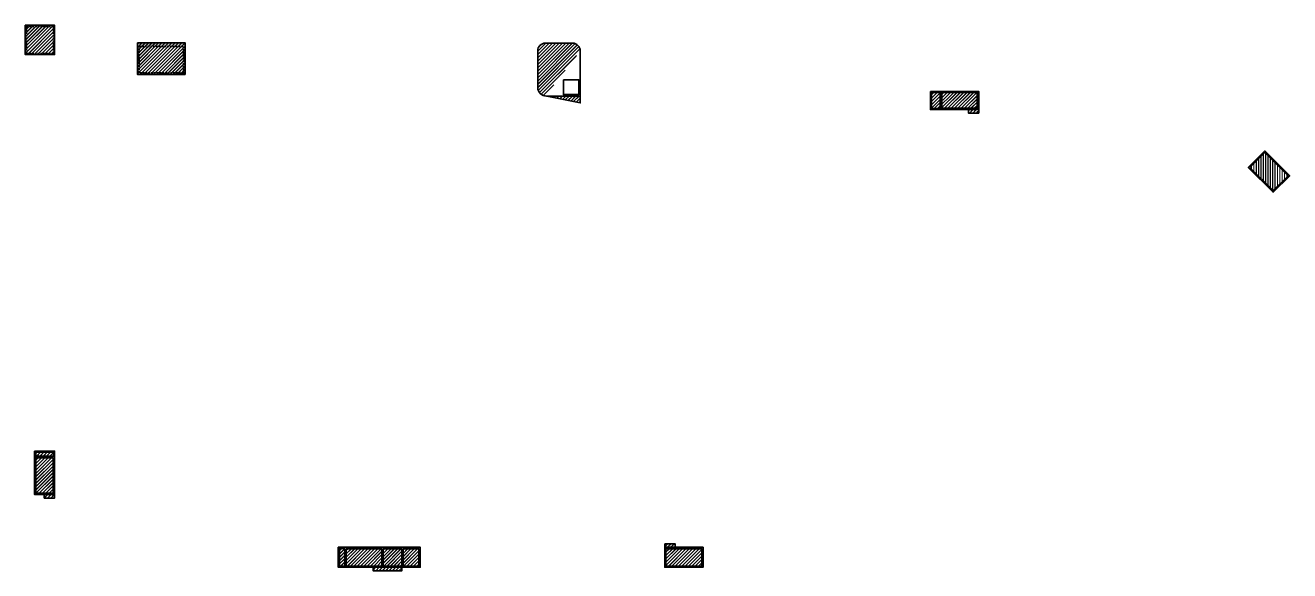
# Model space of a CAD drawing. Header units: millimetres. Extents: x -1400 to 214513, y -400 to 92800.
import ezdxf

# ---------------------------------------------------------------- set-up
doc = ezdxf.new("R2010")
doc.units = ezdxf.units.MM
doc.linetypes.add('HIDDEN2', pattern=[4.762499999999999, 3.175, -1.5875])
doc.layers.add('NDC_S_HATCH COLUMN AND WALL', color=251, linetype='Continuous', lineweight=13)
doc.layers.add('NDC_S_WALL', color=6, linetype='Continuous', lineweight=35)
pattern_1 = [(45, (0, 0), (-282.842712474619, 282.842712474619), []), (45, (20, 0), (-282.842712474619, 282.842712474619), [])]

msp = doc.modelspace()

# ---------------------------------------------------------------- hatches: boundary and pattern name
at = {"layer": 'NDC_S_HATCH COLUMN AND WALL'}
h = msp.add_hatch(color=256, dxfattribs=at)
h.dxf.hatch_style = 1
h.paths.add_polyline_path([(3600.006932122196, 92800.02145834232), (2.442902768962085e-09, 92800.02145834232), (2.442902768962085e-09, 92600.02145834232), (3400.006932122196, 92600.02145834232), (3400.006932122196, 89900), (3600.006932122196, 89900)])
h.paths.add_polyline_path([(2.442902768962085e-09, 92800.02145834232), (-1399.993067877804, 92800.02145834232), (-1399.993067877804, 89900), (-1199.993067877804, 89900), (-1199.993067877803, 92600.02145834232), (2.442902768962085e-09, 92600.02145834232)])
h.paths.add_polyline_path([(3600.006932122196, 89900), (3400.006932122196, 89900), (3400.006932122196, 88000.02716358853), (2.442902768962085e-09, 88000.02716358853), (2.442902768962085e-09, 87800.02716358853), (3600.006932122196, 87800.02716358853)])
h.paths.add_polyline_path([(-1199.993067877803, 89900), (-1399.993067877804, 89900), (-1399.993067877804, 87800.02716358853), (2.442902768962085e-09, 87800.02716358853), (2.442902768962085e-09, 88000.02716358853), (-1199.993067877804, 88000.02716358853)])
h = msp.add_hatch(dxfattribs=at)
h.set_pattern_fill('JIS_LC_20A', color=256, scale=20)
h.set_pattern_definition(pattern_1)
h.paths.add_polyline_path([(-1399.993067877804, 92800.02145834232), (3600.006932122196, 92800.02145834232), (3600.006932122196, 87800.02716358853), (-1399.993067877804, 87800.02716358853)])
h = msp.add_hatch(color=256, dxfattribs=at)
h.dxf.hatch_style = 1
h.paths.add_polyline_path([(17750.00001785744, 89800.86226969685), (17750.00001785744, 84400), (25899.99999999837, 84400), (25899.99999999837, 89800.86226969685)])
h.paths.add_polyline_path([(25599.9999999998, 89200.86226969675), (25599.9999999998, 84700.8622696973), (18050.00001785744, 84700.8622696973), (18050.00001785744, 89200.86226969675)], flags=16)
h = msp.add_hatch(dxfattribs=at)
h.set_pattern_fill('JIS_LC_20A', color=256, scale=20)
h.set_pattern_definition(pattern_1)
h.paths.add_polyline_path([(17750.00001785744, 89800.86226969685), (25899.99999999837, 89800.86226969685), (25899.99999999837, 84400), (17750.00001785744, 84400)])
h = msp.add_hatch(dxfattribs=at)
h.set_pattern_fill('JIS_LC_20A', color=256, scale=20)
h.set_pattern_definition(pattern_1)
edge = h.paths.add_edge_path()
edge.add_arc((92054.47880598808, 88449.99999998328), 1299.999999999956, 6.413564049366155e-13, 90.00000000000064)
edge.add_line((92054.47880598807, 89749.99999998324), (87404.99078787421, 89749.99999998332))
edge.add_arc((87404.99078787418, 88449.99999998332), 1300, 89.99999999999872, 179.9999999999949)
edge.add_line((86104.99078787418, 88449.99999998344), (86104.9907878736, 82198.97384592175))
edge.add_arc((87604.99043687605, 82199.99999997357), 1499.99999999987, 180.0391962005905, 270)
edge.add_line((87604.99043687605, 80699.99999997369), (93354.2760406672, 80699.99999998082))
edge.add_line((93354.2760406672, 88449.99999998332), (93354.2760406672, 80699.99999997136))
edge.add_line((93354.2760406672, 80699.99999997136), (93354.2760406672, 79532.42426428595))
edge.add_line((93354.2760406672, 79532.42426428595), (87377.50091541256, 80718.01325098358))
h = msp.add_hatch(dxfattribs=at)
h.set_pattern_fill('JIS_LC_20A', color=256, scale=20)
h.set_pattern_definition(pattern_1)
h.paths.add_polyline_path([(153150.0000000162, 81499.9999999911), (161399.9999999339, 81499.9999999911), (161399.9999999339, 78399.99999999232), (153150.0000000162, 78399.99999999232)])
h = msp.add_hatch(dxfattribs=at)
h.set_pattern_fill('JIS_LC_20A', color=256, scale=20)
h.set_pattern_definition(pattern_1)
h.paths.add_polyline_path([(161149.9999999998, 78399.99999986729), (159649.9999998846, 78399.99999986729), (159649.9999998846, 77799.9999998677), (161149.9999999998, 77799.9999998677)])
h = msp.add_hatch(dxfattribs=at)
h.set_pattern_fill('JIS_LC_20A', color=256, scale=20)
h.set_pattern_definition(pattern_1)
h.paths.add_polyline_path([(161399.9999999339, 78399.99999986729), (161149.9999999998, 78399.99999986729), (161149.9999999998, 77799.9999998677), (161399.9999999339, 77799.9999998677)])
h = msp.add_hatch(color=256, dxfattribs=at)
h.dxf.hatch_style = 1
h.paths.add_polyline_path([(210270.1692486538, 71341.81022375487), (207800.0000000023, 68871.56624382143), (207800.0000000023, 68588.7192528225), (210270.1735271031, 71058.96751133472), (214230.031399475, 67099.22943616367), (211830.8745469695, 64699.99999999988), (212113.7129810698, 64699.99999999988), (214512.8741119173, 67099.23371463513)])
h.paths.add_polyline_path([(207800.0000000023, 68871.56624382143), (207441.7849102501, 68513.34031680657), (207800.0000000023, 68155.1360637502), (207800.0000000023, 68437.97449798898), (207724.6276226452, 68513.34459518665), (207800.0000000023, 68588.7192528225)])
h.paths.add_polyline_path([(207800.0000000023, 68437.97449798898), (207800.0000000023, 68155.1360637502), (211255.2405914302, 64699.99999999988), (211538.0875823348, 64699.99999999988)], flags=17)
h.paths.add_polyline_path([(212113.7129810698, 64699.99999999988), (211830.8745469695, 64699.99999999988), (211684.4854934754, 64553.60651767778), (211538.0875823348, 64699.99999999988), (211255.2405914302, 64699.99999999988), (211684.4897718776, 64270.76380516624)])
h = msp.add_hatch(dxfattribs=at)
h.set_pattern_fill('JIS_LC_20A', color=256, scale=20, angle=45)
h.set_pattern_definition([(90, (0, 0), (-400.0000000000001, 0), []), (90, (14.14213562373095, 14.14213562373095), (-400.0000000000001, 0), [])])
h.paths.add_polyline_path([(210270.1735271031, 71058.96751133472), (207800.0000000023, 68588.7192528225), (207800.0000000023, 68437.97449798898), (211538.0875823348, 64699.99999999988), (211830.8745469695, 64699.99999999988), (214230.031399475, 67099.22943616367)])
h.paths.add_polyline_path([(207800.0000000023, 68588.7192528225), (207724.6276226452, 68513.34459518665), (207800.0000000023, 68437.974497989)])
h = msp.add_hatch(color=256, dxfattribs=at)
h.dxf.hatch_style = 1
h.paths.add_polyline_path([(3599.999999965832, 20046.39391012469), (199.9999999658316, 20046.39391012469), (199.9999999658316, 19199.99999999999), (400.0000000012351, 19199.99999999999), (400.0000000012351, 19849.9999999999), (3400.000000006168, 19849.9999999999), (3400.000000006168, 19199.99999999999), (3599.999999965832, 19199.99999999999)])
h.paths.add_polyline_path([(3599.999999965832, 19199.99999999999), (3400.000000006168, 19199.99999999999), (3400.000000006168, 19149.99999999965), (400.0000000012351, 19149.99999999965), (400.0000000012346, 19199.99999999999), (199.9999999658321, 19199.99999999999), (199.9999999658321, 16899.99999999988), (400.0000000061173, 16899.99999999988), (400.0000000061173, 18899.99999999965), (3350.00000000611, 18899.99999999965), (3350.00000000611, 16899.99999999988), (3599.999999965832, 16899.99999999988)])
h.paths.add_polyline_path([(3599.999999965832, 16899.99999999988), (3350.00000000611, 16899.99999999988), (3350.00000000611, 12850.00000002982), (400.0000000061173, 12850.00000002982), (400.0000000061173, 16899.99999999988), (199.9999999658321, 16899.99999999988), (199.9999999658321, 12599.99999989785), (3599.999999965832, 12599.99999989785)])
h = msp.add_hatch(dxfattribs=at)
h.set_pattern_fill('JIS_LC_20A', color=256, scale=20)
h.set_pattern_definition(pattern_1)
h.paths.add_polyline_path([(3400.000000006168, 19849.9999999999), (400.0000000012351, 19849.9999999999), (400.0000000012351, 19199.99999999999), (3400.000000006168, 19199.99999999999)])
h.paths.add_polyline_path([(3350.00000000611, 18899.99999999965), (400.000000006117, 18899.99999999965), (400.0000000061173, 16899.99999999988), (3350.00000000611, 16899.99999999988)])
h.paths.add_polyline_path([(3350.00000000611, 16899.99999999988), (400.000000006117, 16899.99999999988), (400.0000000061173, 12850.00000002982), (3350.00000000611, 12850.00000002982)])
h.paths.add_polyline_path([(3599.999999965832, 12599.99999989697), (1850.020930145009, 12599.99999989697), (1850.020930145009, 11999.99999989686), (3599.999999965832, 11999.99999989686)])
h = msp.add_hatch(color=256, dxfattribs=at)
h.dxf.hatch_style = 1
h.paths.add_polyline_path([(54700.00000000244, 399.9999999998836), (53400.0000000025, 399.9999999998836), (53150.0000000025, 399.9999999998836), (52249.99999999985, 399.9999999921238), (52049.99999996467, 399.9999999994761), (52049.99999996467, 199.999999867825), (54700.00000000244, 199.999999867825)])
h.paths.add_polyline_path([(63700.00000000244, 399.9999999998836), (54700.00000000244, 399.9999999998836), (54700.00000000244, 199.999999867825), (63700.00000000244, 199.999999867825)])
h.paths.add_polyline_path([(66050.00000001694, 399.9999999998836), (63700.00000000244, 399.9999999998836), (63700.00000000244, 199.999999867825), (66050.00000001694, 199.999999867825)])
h.paths.add_polyline_path([(59399.99999992813, 3599.999999872962), (58299.99999992068, 3599.999999872962), (58299.99999992068, 3350.000000000814), (59399.99999992811, 3350.000000000815)])
h.paths.add_polyline_path([(63100.00000000204, 2789.999992184712), (62900.00000000227, 2789.999992184457), (62900.00000000227, 1609.999992184457), (63100.00000000204, 1609.999992184457)])
h = msp.add_hatch(dxfattribs=at)
h.set_pattern_fill('JIS_LC_20A', color=256, scale=20)
h.set_pattern_definition(pattern_1)
h.paths.add_polyline_path([(62900.00000002101, -1.119531134463614e-10), (57999.99999994162, -1.122373305406654e-10), (57999.99999994162, -399.9999999996799), (62900.00000002101, -399.9999999996799)])
h.paths.add_polyline_path([(62900.00000002101, 199.999999992433), (57999.99999994162, 199.9999999924329), (57999.99999994162, -1.122657522500958e-10), (62900.00000002101, -1.11924691736931e-10)])
h.paths.add_polyline_path([(59499.99999997256, 3350.000000000815), (59399.99999992811, 3350.000000000815), (54700.00000000244, 3350.000000000815), (54700.00000000244, 399.9999999998836), (59499.99999997247, 399.9999999998836)])
h.paths.add_polyline_path([(54700.00000000244, 3350.000000000815), (53400.0000000025, 3350.000000000814), (53400.0000000025, 399.9999999998836), (54700.00000000244, 399.9999999998835)])
h.paths.add_polyline_path([(53150.00000000006, 3400.000000000498), (52249.99999999985, 3400.000000000498), (52249.99999999985, 399.999999992142), (53150.00000000006, 399.999999992142)])
h.paths.add_polyline_path([(62900.00000000227, 3350.000000000815), (59699.99999997256, 3350.000000000815), (59699.99999997256, 399.9999999998835), (62900.00000000227, 399.9999999998836)])
h.paths.add_polyline_path([(65800.00000000186, 3350.000000000117), (63700.00000000244, 3350.000000000117), (63700.00000000244, 399.9999999998836), (65800.00000000186, 399.9999999998837)])
h.paths.add_polyline_path([(63700.00000000244, 3350.000000000117), (63100.00000000204, 3350.000000000117), (63100.00000000204, 399.9999999998836), (63700.00000000244, 399.9999999998836)])
h = msp.add_hatch(dxfattribs=at)
h.set_pattern_fill('JIS_LC_20A', color=256, scale=20)
h.set_pattern_definition(pattern_1)
h.paths.add_polyline_path([(109550.0000000017, 4199.999999867956), (107799.9999999942, 4199.999999867956), (107799.9999999942, 3599.999999869033), (109550.0000000017, 3599.999999869033)])
h.paths.add_polyline_path([(114100.0000000023, 3350.000000000815), (108000.0000000324, 3350.000000000815), (108000.0000000324, 400.0000000008149), (114100.0000000023, 400.0000000008149)])
h = msp.add_hatch(color=256, dxfattribs=at)
h.dxf.hatch_style = 1
h.paths.add_polyline_path([(114200.0000000024, 3599.999999867956), (107799.9999999942, 3599.999999867956), (107799.9999999942, 199.9999998683052), (114200.0000000024, 199.9999998683052)])
h.paths.add_polyline_path([(114100.0000000023, 3350.000000000815), (114100.0000000023, 400.0000000008154), (108000.0000000324, 400.0000000008149), (108000.0000000324, 3350.000000000815)], flags=16)
h.paths.add_polyline_path([(114350.0000000131, 3599.999999867956), (114200.0000000024, 3599.999999867956), (114200.0000000024, 199.9999998683052), (114350.0000000131, 199.9999998683047)])

# ---------------------------------------------------------------- linework, layer by layer
at = {"layer": 'NDC_S_WALL', "ltscale": 10}
for points in [[(-1399.993067877804, 92800.02145834232), (3600.006932122196, 92800.02145834232), (3600.006932122196, 87800.02716358853), (-1399.993067877804, 87800.02716358853)], [(3600.006932122196, 92800.02145834232), (-1399.993067877804, 92800.02145834232), (-1399.993067877804, 87800.02716358853), (3600.006932122196, 87800.02716358853)], [(17750.00001785744, 89800.86226969685), (25899.99999999837, 89800.86226969685), (25899.99999999837, 84400), (17750.00001785744, 84400)], [(90502.38230363706, 83499.99999999968), (93100.00000000682, 83499.99999999968), (93100.00000000682, 80950.00000000003), (90502.38230363706, 80950.00000000003)], [(153150.0000000162, 81499.9999999911), (161399.9999999339, 81499.9999999911), (161399.9999999339, 78399.99999999232), (153150.0000000162, 78399.99999999232)], [(153349.999999999, 81299.99999999885), (154849.9999999991, 81299.99999999885), (154849.9999999991, 78599.99999999901), (153349.999999999, 78599.99999999901)], [(155099.9999999989, 81299.99999999907), (161149.9999999999, 81299.99999999907), (161149.9999999999, 78649.99999999888), (155099.9999999989, 78649.99999999888)], [(159649.9999998846, 78399.99999986729), (161399.9999999339, 78399.99999986729), (161399.9999999339, 77799.9999998677), (159649.9999998846, 77799.9999998677)], [(207724.6276226452, 68513.34459518665), (211684.4854934754, 64553.60651767778), (214230.031399475, 67099.22943616367), (210270.1735271031, 71058.96751133472)], [(199.9999999658321, 20046.39391012469), (3599.999999965832, 20046.39391012469), (3599.999999965832, 12599.99999989785), (199.9999999658321, 12599.99999989785)], [(3400.000000006168, 19849.9999999999), (400.0000000012351, 19849.9999999999), (400.0000000012351, 19149.99999999965), (3400.000000006168, 19149.99999999965)], [(3350.00000000611, 18899.99999999965), (400.0000000061172, 18899.99999999965), (400.0000000061172, 12850.00000002982), (3350.00000000611, 12850.00000002982)], [(1850.020930145009, 12599.99999989697), (3599.999999965832, 12599.99999989697), (3599.999999965832, 11999.99999989686), (1850.020930145009, 11999.99999989686)], [(52049.99999996467, 3599.999999872962), (66050.00000001694, 3599.999999872962), (66050.00000001694, 199.999999867825), (52049.99999996467, 199.999999867825)], [(53150.00000000006, 3400.000000000498), (52249.99999999985, 3400.000000000498), (52249.99999999985, 399.999999992142), (53150.00000000006, 399.999999992142)], [(53400.0000000025, 3350.000000000815), (59499.99999997247, 3350.000000000815), (59499.99999997247, 399.9999999998836), (53400.0000000025, 399.9999999998836)], [(59699.99999997256, 3350.000000000815), (62900.00000000227, 3350.000000000815), (62900.00000000227, 399.9999999998836), (59699.99999997256, 399.9999999998836)], [(63100.00000000204, 3350.000000000116), (65800.00000000186, 3350.000000000116), (65800.00000000186, 399.9999999998836), (63100.00000000204, 399.9999999998836)], [(107799.9999999942, 4199.999999867956), (109550.0000000017, 4199.999999867956), (109550.0000000017, 3599.999999869033), (107799.9999999942, 3599.999999869033)], [(107799.9999999942, 3599.999999867956), (114350.0000000131, 3599.999999867956), (114350.0000000131, 199.9999998683052), (107799.9999999942, 199.9999998683052)], [(108000.0000000324, 3350.000000000815), (114100.0000000023, 3350.000000000815), (114100.0000000023, 400.0000000008149), (108000.0000000324, 400.0000000008149)], [(57999.99999994162, 199.999999992433), (62900.00000002101, 199.999999992433), (62900.00000002101, -399.9999999996799), (57999.99999994162, -399.9999999996799)]]:
    msp.add_lwpolyline(points, close=True, dxfattribs=at)
at = {"layer": 'NDC_S_WALL', "color": 8, "linetype": 'HIDDEN2', "ltscale": 100}
for points in [[(-1199.993067877804, 92600.02145834232), (3400.006932122196, 92600.02145834232), (3400.006932122196, 88000.02716358853), (-1199.993067877804, 88000.02716358853)], [(18050.00001785744, 89200.86226969675), (25599.9999999998, 89200.86226969675), (25599.9999999998, 84700.8622696973), (18050.00001785744, 84700.8622696973)]]:
    msp.add_lwpolyline(points, close=True, dxfattribs=at)
at = {"layer": 'NDC_S_WALL', "ltscale": 10}
msp.add_lwpolyline([(93354.47880598804, 88449.9999999833, 0.414213562373095), (92054.47880598807, 89749.99999998324), (87404.99078787421, 89749.99999998332, 0.4142135623730754), (86104.99078787418, 88449.99999998344), (86104.9907878736, 82198.97384592175, 0.4140132075067256), (87604.99043687605, 80699.99999997369), (93354.2760406672, 80699.99999998082)], format="xyb", dxfattribs=at)
for points in [[(93354.2760406672, 88449.99999998332), (93354.2760406672, 80699.99999997136), (93354.2760406672, 79532.42426428595), (87377.50091541256, 80718.01325098358)], [(207441.7849102501, 68513.34031680657), (211684.4897718776, 64270.76380516624), (214512.8741119173, 67099.23371463513), (210270.1692486538, 71341.81022375487), (207441.7849102501, 68513.34031680657)], [(210270.1692486538, 71341.81022375487), (207441.7849102501, 68513.34031680657), (211684.4897718776, 64270.76380516624), (214512.8741119173, 67099.23371463513), (210270.1692486538, 71341.81022375487)]]:
    msp.add_lwpolyline(points, dxfattribs=at)

doc.saveas('drawing.dxf')
